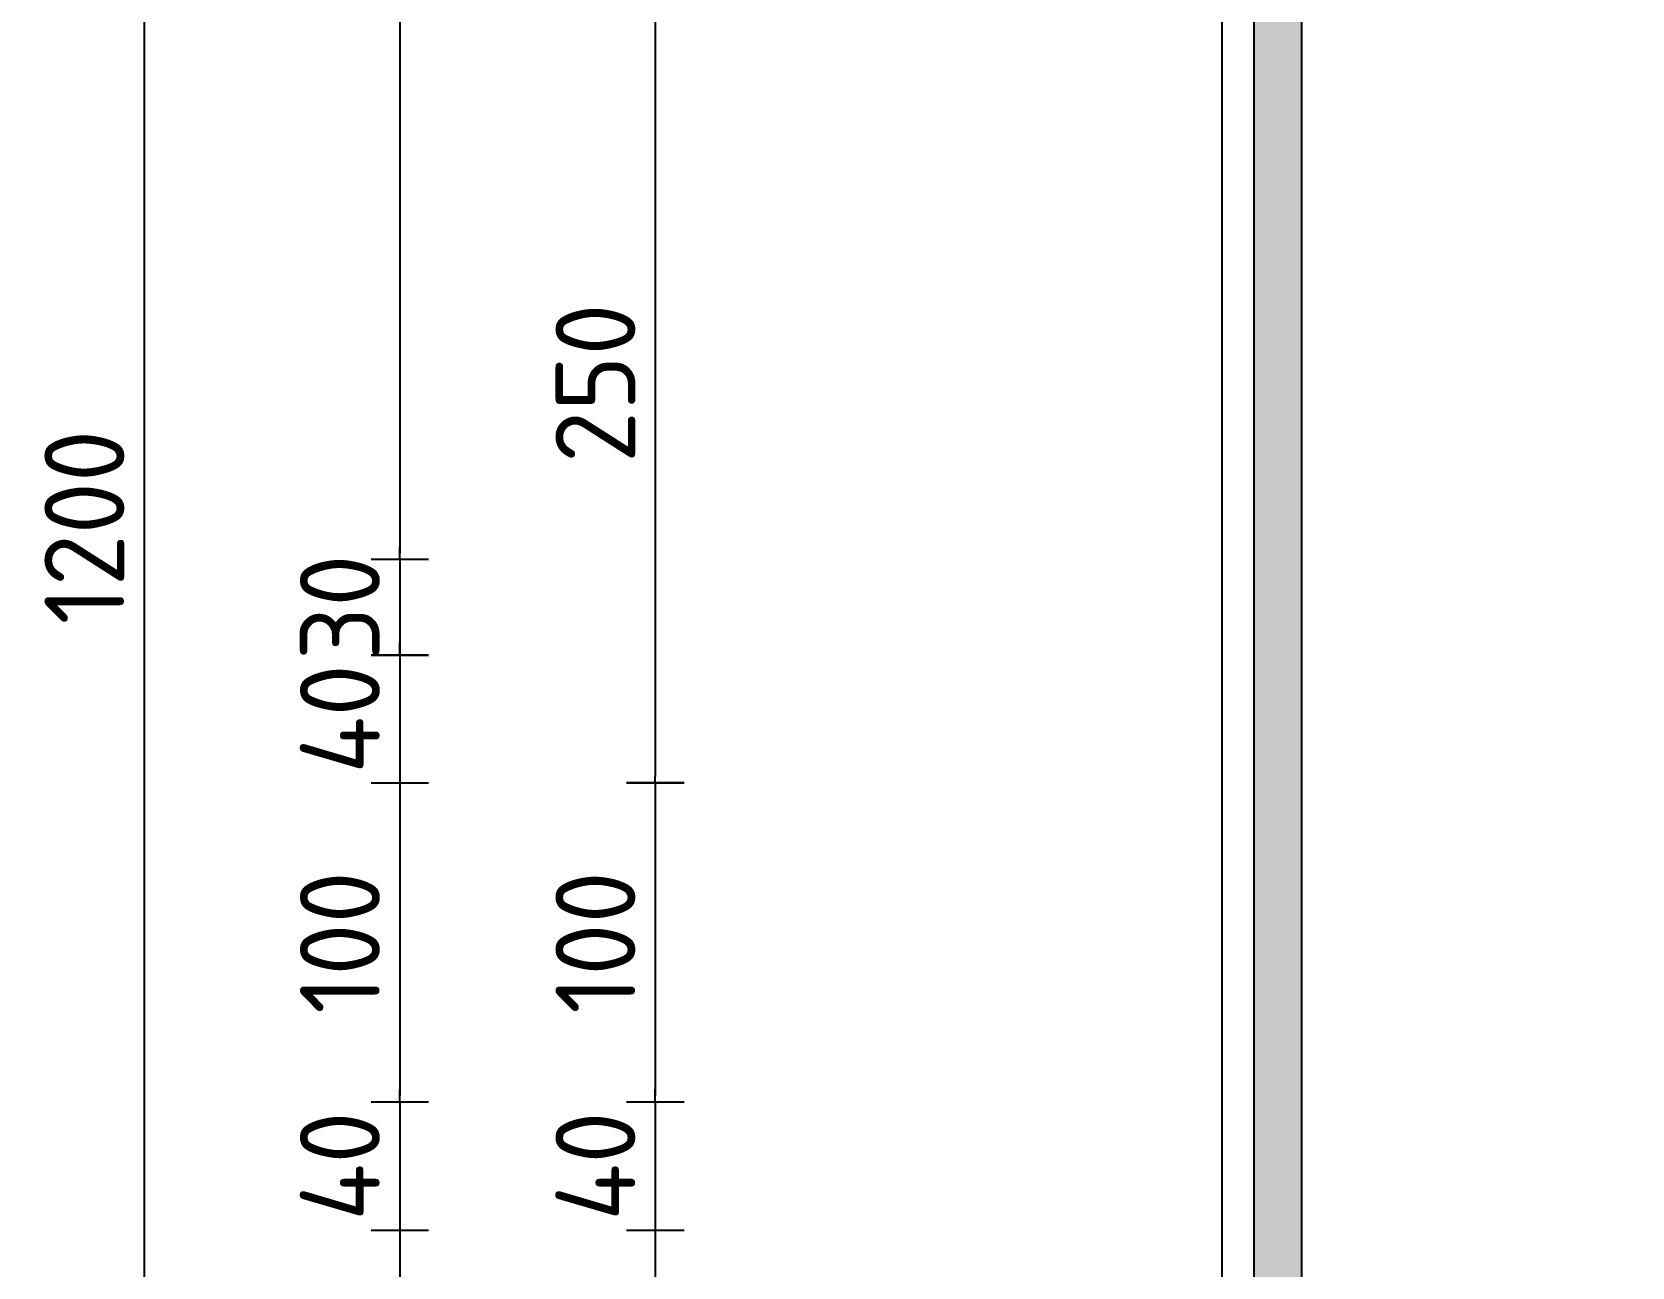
# Model space of a CAD drawing. Extents: x 0 to 420, y 0 to 297.
# Drawn here: x 123.1 to 173.2, y 178.1 to 216.7 of the extents above; entities that cross this region are included whole.
import ezdxf

# ---------------------------------------------------------------- set-up
doc = ezdxf.new("R2010")
doc.units = 0
doc.layers.get('0').update_dxf_attribs({"linetype": 'CONTINUOUS'})
doc.layers.get('DEFPOINTS').update_dxf_attribs({"linetype": 'CONTINUOUS'})
for name, color, linetype in [('L25', 1, 'CONTINUOUS'), ('L35', 3, 'CONTINUOUS'), ('T25', 1, 'CONTINUOUS')]:
    doc.layers.add(name, color=color, linetype=linetype)
doc.styles.add('ISO', font='iso3098b.shx')
doc.dimstyles.new('SIGNSDIM', dxfattribs={"dimtxt": 2.5, "dimasz": 0.2, "dimexe": 1.5, "dimexo": 2, "dimtad": 1, "dimdec": 4, "dimlfac": 10, "dimrnd": 1, "dimdsep": 46, "dimtxsty": 'ISO', "dimblk": 'SGNDIM', "dimcen": 2.5, "dimse2": 1, "dimadec": 0, "dimazin": 0, "dimtfac": 1, "dimtdec": 4, "dimtix": 1, "dimtmove": 0, "dimatfit": 3, "dimldrblk": 'SGNDIM', "dimfxl": 1, "dimtolj": 1, "dimtzin": 0, "dimarcsym": 0})

# ---------------------------------------------------------------- blocks, each defined once
blk = doc.blocks.new('SGNDIM')
for p, q in [((0, 4.5), (0, -4.5)), ((0, 0), (-1, 0))]:
    blk.add_line(p, q)
blk = doc.blocks.new('*D1')
at = {"layer": 'DEFPOINTS', "color": 0}
for p in [(159.936, 261.208), (126.59, 141.208), (159.248, 141.208)]:
    blk.add_point(p, dxfattribs=at)
at = {"layer": 'T25', "color": 0, "lineweight": -2}
for p, q in [((157.936, 261.208), (125.09, 261.208)), ((126.59, 261.008), (126.59, 141.408)), ((157.248, 141.208), (125.09, 141.208))]:
    blk.add_line(p, q, dxfattribs=at)
at = {"layer": 'T25', "color": 0, "lineweight": -2, "xscale": 0.2, "yscale": 0.2, "zscale": 0.2}
for p, rotation in [((126.59, 261.208), 90), ((126.59, 141.208), 270)]:
    blk.add_blockref('SGNDIM', p, dxfattribs=dict(at, rotation=rotation))
at = {"layer": 'T25', "color": 0, "insert": (124.715, 201.208), "char_height": 2.5, "attachment_point": 5, "rotation": 90, "style": 'ISO'}
blk.add_mtext('\\A1;1200', dxfattribs=at)
blk = doc.blocks.new('*D3')
at = {"layer": 'DEFPOINTS', "color": 0}
for p in [(137.649, 197.2), (134.59, 193.208), (137.649, 193.208)]:
    blk.add_point(p, dxfattribs=at)
at = {"layer": 'T25', "color": 0, "lineweight": -2}
for p, q in [((134.59, 197.4), (134.59, 197.6)), ((134.59, 197.2), (134.59, 193.208)), ((134.59, 193.008), (134.59, 192.808))]:
    blk.add_line(p, q, dxfattribs=at)
at = {"layer": 'T25', "color": 0, "lineweight": -2, "xscale": 0.2, "yscale": 0.2, "zscale": 0.2}
for p, rotation in [((134.59, 197.2), 270), ((134.59, 193.208), 90)]:
    blk.add_blockref('SGNDIM', p, dxfattribs=dict(at, rotation=rotation))
at = {"layer": 'T25', "color": 0, "insert": (132.715, 195.204), "char_height": 2.5, "attachment_point": 5, "rotation": 90, "style": 'ISO'}
blk.add_mtext('\\A1;40', dxfattribs=at)
blk = doc.blocks.new('*D23')
at = {"layer": 'DEFPOINTS', "color": 0}
for p in [(216.176, 253.206), (134.59, 200.195), (216.176, 200.195)]:
    blk.add_point(p, dxfattribs=at)
at = {"layer": 'T25', "color": 0, "lineweight": -2}
blk.add_line((134.59, 253.006), (134.59, 200.395), dxfattribs=at)
at = {"layer": 'T25', "color": 0, "lineweight": -2, "xscale": 0.2, "yscale": 0.2, "zscale": 0.2}
for p, rotation in [((134.59, 253.206), 90), ((134.59, 200.195), 270)]:
    blk.add_blockref('SGNDIM', p, dxfattribs=dict(at, rotation=rotation))
at = {"layer": 'T25', "color": 0, "insert": (132.715, 226.7), "char_height": 2.5, "attachment_point": 5, "rotation": 90, "style": 'ISO'}
blk.add_mtext('\\A1;530', dxfattribs=at)
blk = doc.blocks.new('*D34')
at = {"layer": 'DEFPOINTS', "color": 0}
for p in [(162.59, 193.208), (134.59, 183.208), (162.59, 183.208)]:
    blk.add_point(p, dxfattribs=at)
at = {"layer": 'T25', "color": 0, "lineweight": -2}
blk.add_line((134.59, 193.008), (134.59, 183.408), dxfattribs=at)
at = {"layer": 'T25', "color": 0, "lineweight": -2, "xscale": 0.2, "yscale": 0.2, "zscale": 0.2}
for p, rotation in [((134.59, 193.208), 90), ((134.59, 183.208), 270)]:
    blk.add_blockref('SGNDIM', p, dxfattribs=dict(at, rotation=rotation))
at = {"layer": 'T25', "color": 0, "insert": (132.715, 188.208), "char_height": 2.5, "attachment_point": 5, "rotation": 90, "style": 'ISO'}
blk.add_mtext('\\A1;100', dxfattribs=at)
blk = doc.blocks.new('*D35')
at = {"layer": 'DEFPOINTS', "color": 0}
for p in [(162.59, 179.208), (134.59, 171.208), (162.59, 171.208)]:
    blk.add_point(p, dxfattribs=at)
at = {"layer": 'T25', "color": 0, "lineweight": -2}
blk.add_line((134.59, 179.008), (134.59, 171.408), dxfattribs=at)
at = {"layer": 'T25', "color": 0, "lineweight": -2, "xscale": 0.2, "yscale": 0.2, "zscale": 0.2}
for p, rotation in [((134.59, 179.208), 90), ((134.59, 171.208), 270)]:
    blk.add_blockref('SGNDIM', p, dxfattribs=dict(at, rotation=rotation))
at = {"layer": 'T25', "color": 0, "insert": (132.715, 175.208), "char_height": 2.5, "attachment_point": 5, "rotation": 90, "style": 'ISO'}
blk.add_mtext('\\A1;80', dxfattribs=at)
blk = doc.blocks.new('*D47')
at = {"layer": 'DEFPOINTS', "color": 0}
for p in [(161.75, 218.219), (142.59, 193.208), (161.75, 193.208)]:
    blk.add_point(p, dxfattribs=at)
at = {"layer": 'T25', "color": 0, "lineweight": -2}
blk.add_line((142.59, 218.019), (142.59, 193.408), dxfattribs=at)
at = {"layer": 'T25', "color": 0, "lineweight": -2, "xscale": 0.2, "yscale": 0.2, "zscale": 0.2}
for p, rotation in [((142.59, 218.219), 90), ((142.59, 193.208), 270)]:
    blk.add_blockref('SGNDIM', p, dxfattribs=dict(at, rotation=rotation))
at = {"layer": 'T25', "color": 0, "insert": (140.715, 205.713), "char_height": 2.5, "attachment_point": 5, "rotation": 90, "style": 'ISO'}
blk.add_mtext('\\A1;250', dxfattribs=at)
blk = doc.blocks.new('*D40')
at = {"layer": 'DEFPOINTS', "color": 0}
for p in [(170.59, 193.208), (142.59, 183.208), (170.59, 183.208)]:
    blk.add_point(p, dxfattribs=at)
at = {"layer": 'T25', "color": 0, "lineweight": -2}
blk.add_line((142.59, 193.008), (142.59, 183.408), dxfattribs=at)
at = {"layer": 'T25', "color": 0, "lineweight": -2, "xscale": 0.2, "yscale": 0.2, "zscale": 0.2}
for p, rotation in [((142.59, 193.208), 90), ((142.59, 183.208), 270)]:
    blk.add_blockref('SGNDIM', p, dxfattribs=dict(at, rotation=rotation))
at = {"layer": 'T25', "color": 0, "insert": (140.715, 188.208), "char_height": 2.5, "attachment_point": 5, "rotation": 90, "style": 'ISO'}
blk.add_mtext('\\A1;100', dxfattribs=at)
blk = doc.blocks.new('*D41')
at = {"layer": 'DEFPOINTS', "color": 0}
for p in [(170.59, 179.208), (142.59, 171.208), (170.59, 171.208)]:
    blk.add_point(p, dxfattribs=at)
at = {"layer": 'T25', "color": 0, "lineweight": -2}
blk.add_line((142.59, 179.008), (142.59, 171.408), dxfattribs=at)
at = {"layer": 'T25', "color": 0, "lineweight": -2, "xscale": 0.2, "yscale": 0.2, "zscale": 0.2}
for p, rotation in [((142.59, 179.208), 90), ((142.59, 171.208), 270)]:
    blk.add_blockref('SGNDIM', p, dxfattribs=dict(at, rotation=rotation))
at = {"layer": 'T25', "color": 0, "insert": (140.715, 175.208), "char_height": 2.5, "attachment_point": 5, "rotation": 90, "style": 'ISO'}
blk.add_mtext('\\A1;80', dxfattribs=at)
blk = doc.blocks.new('*D49')
at = {"layer": 'DEFPOINTS', "color": 0}
for p in [(136.884, 200.195), (134.59, 197.2), (136.884, 197.2)]:
    blk.add_point(p, dxfattribs=at)
at = {"layer": 'T25', "color": 0, "lineweight": -2}
for p, q in [((134.59, 200.395), (134.59, 200.595)), ((134.59, 200.195), (134.59, 197.2)), ((134.59, 197), (134.59, 196.8))]:
    blk.add_line(p, q, dxfattribs=at)
at = {"layer": 'T25', "color": 0, "lineweight": -2, "xscale": 0.2, "yscale": 0.2, "zscale": 0.2}
for p, rotation in [((134.59, 200.195), 270), ((134.59, 197.2), 90)]:
    blk.add_blockref('SGNDIM', p, dxfattribs=dict(at, rotation=rotation))
at = {"layer": 'T25', "color": 0, "insert": (132.715, 198.697), "char_height": 2.5, "attachment_point": 5, "rotation": 90, "style": 'ISO'}
blk.add_mtext('\\A1;30', dxfattribs=at)
blk = doc.blocks.new('*D55')
at = {"layer": 'DEFPOINTS', "color": 0}
for p in [(143.924, 183.208), (134.59, 179.208), (143.924, 179.208)]:
    blk.add_point(p, dxfattribs=at)
at = {"layer": 'T25', "color": 0, "lineweight": -2}
for p, q in [((134.59, 183.408), (134.59, 183.608)), ((134.59, 183.208), (134.59, 179.208)), ((134.59, 179.008), (134.59, 178.808))]:
    blk.add_line(p, q, dxfattribs=at)
at = {"layer": 'T25', "color": 0, "lineweight": -2, "xscale": 0.2, "yscale": 0.2, "zscale": 0.2}
for p, rotation in [((134.59, 183.208), 270), ((134.59, 179.208), 90)]:
    blk.add_blockref('SGNDIM', p, dxfattribs=dict(at, rotation=rotation))
at = {"layer": 'T25', "color": 0, "insert": (132.715, 181.208), "char_height": 2.5, "attachment_point": 5, "rotation": 90, "style": 'ISO'}
blk.add_mtext('\\A1;40', dxfattribs=at)
blk = doc.blocks.new('*D56')
at = {"layer": 'DEFPOINTS', "color": 0}
for p in [(151.924, 183.208), (142.59, 179.208), (151.924, 179.208)]:
    blk.add_point(p, dxfattribs=at)
at = {"layer": 'T25', "color": 0, "lineweight": -2}
for p, q in [((142.59, 183.408), (142.59, 183.608)), ((142.59, 183.208), (142.59, 179.208)), ((142.59, 179.008), (142.59, 178.808))]:
    blk.add_line(p, q, dxfattribs=at)
at = {"layer": 'T25', "color": 0, "lineweight": -2, "xscale": 0.2, "yscale": 0.2, "zscale": 0.2}
for p, rotation in [((142.59, 183.208), 270), ((142.59, 179.208), 90)]:
    blk.add_blockref('SGNDIM', p, dxfattribs=dict(at, rotation=rotation))
at = {"layer": 'T25', "color": 0, "insert": (140.715, 181.208), "char_height": 2.5, "attachment_point": 5, "rotation": 90, "style": 'ISO'}
blk.add_mtext('\\A1;40', dxfattribs=at)

msp = doc.modelspace()

# ---------------------------------------------------------------- hatches: boundary and pattern name
at = {"layer": 'L25'}
h = msp.add_hatch(color=256, dxfattribs=at)
edge = h.paths.add_edge_path(flags=16)
edge.add_line((162.836723, 153.707661), (162.836723, 248.707661))
edge.add_arc((172.836723, 248.707661), 10, 90, 180, ccw=False)
edge.add_line((172.836723, 258.707661), (237.836723, 258.707661))
edge.add_arc((237.836723, 248.707661), 10, 0, 90, ccw=False)
edge.add_line((247.836723, 248.707661), (247.836723, 153.707661))
edge.add_arc((237.836723, 153.707661), 10, 270, 360, ccw=False)
edge.add_line((237.836723, 143.707661), (172.836723, 143.707661))
edge.add_arc((172.836723, 153.707661), 10, 180, 270, ccw=False)
edge = h.paths.add_edge_path()
edge.add_line((161.336723, 153.707661), (161.336723, 248.707661))
edge.add_arc((172.836723, 248.707661), 11.5, 90, 180, ccw=False)
edge.add_line((172.836723, 260.207661), (237.836723, 260.207661))
edge.add_arc((237.836723, 248.707661), 11.5, 0, 90, ccw=False)
edge.add_line((249.336723, 248.707661), (249.336723, 153.707661))
edge.add_arc((237.836723, 153.707661), 11.5, 270, 360, ccw=False)
edge.add_line((237.836723, 142.207661), (172.836723, 142.207661))
edge.add_arc((172.836723, 153.707661), 11.5, 180, 270, ccw=False)

# ---------------------------------------------------------------- linework, layer by layer
for points in [[(161.336723, 153.707661), (161.336723, 248.707661, -0.414213562), (172.836723, 260.207661), (237.836723, 260.207661, -0.414213562), (249.336723, 248.707661), (249.336723, 153.707661, -0.414213562), (237.836723, 142.207661), (172.836723, 142.207661, -0.414213562)], [(162.836723, 153.707661), (162.836723, 248.707661, -0.414213562), (172.836723, 258.707661), (237.836723, 258.707661, -0.414213562), (247.836723, 248.707661), (247.836723, 153.707661, -0.414213562), (237.836723, 143.707661), (172.836723, 143.707661, -0.414213562)]]:
    msp.add_lwpolyline(points, format="xyb", close=True, dxfattribs=at)
at = {"layer": 'L35'}
msp.add_lwpolyline([(160.336723, 153.707661), (160.336723, 248.707661, -0.414213562), (172.836723, 261.207661), (237.836723, 261.207661, -0.414213562), (250.336723, 248.707661), (250.336723, 153.707661, -0.414213562), (237.836723, 141.207661), (172.836723, 141.207661, -0.414213562)], format="xyb", close=True, dxfattribs=at)

# ---------------------------------------------------------------- dimensions: what is measured, and where the dimension line sits
at = {"layer": 'T25'}
for base, p1, p2, override, picture, middle in [((126.590427, 141.207661), (159.935757, 261.207661), (159.248489, 141.207661), {"dimse2": 0}, '*D1', (124.715427, 201.207661)), ((134.590427, 200.194537), (216.176006, 253.205786), (216.176006, 200.194537), {"dimse1": 1}, '*D23', (132.715427, 226.700162)), ((142.5904274, 193.2076615), (161.7499988, 218.2191063), (161.7499988, 193.2076615), {"dimse1": 1, "dimse2": 1}, '*D47', (140.7154274, 205.7133839)), ((134.59042738, 197.20016156), (136.88421501, 200.19453663), (136.88421501, 197.20016156), {"dimse1": 1, "dimse2": 1}, '*D49', (132.71542738, 198.6973491)), ((134.590427, 193.207661), (137.648811, 197.200162), (137.648811, 193.207661), {"dimse1": 1, "dimse2": 1}, '*D3', (132.715427, 195.203912)), ((134.590427, 183.207661), (162.590427, 193.207661), (162.590427, 183.207661), {"dimse1": 1}, '*D34', (132.715427, 188.207661)), ((142.590427, 183.207661), (170.590427, 193.207661), (170.590427, 183.207661), {"dimse1": 1}, '*D40', (140.715427, 188.207661)), ((134.590427, 179.207661), (143.923761, 183.207661), (143.923761, 179.207661), {"dimse1": 1}, '*D55', (132.715427, 181.207661)), ((142.590427, 179.207661), (151.923761, 183.207661), (151.923761, 179.207661), {"dimse1": 1}, '*D56', (140.715427, 181.207661)), ((134.590427, 171.207661), (162.590427, 179.207661), (162.590427, 171.207661), {"dimse1": 1}, '*D35', (132.715427, 175.207661)), ((142.590427, 171.207661), (170.590427, 179.207661), (170.590427, 171.207661), {"dimse1": 1}, '*D41', (140.715427, 175.207661))]:
    dim = msp.add_linear_dim(base=base, p1=p1, p2=p2, angle=90, dimstyle='SIGNSDIM', override=override, dxfattribs=at)
    dim.commit()
    dim.dimension.update_dxf_attribs({"geometry": picture, "text_midpoint": middle})

doc.saveas('drawing.dxf')
